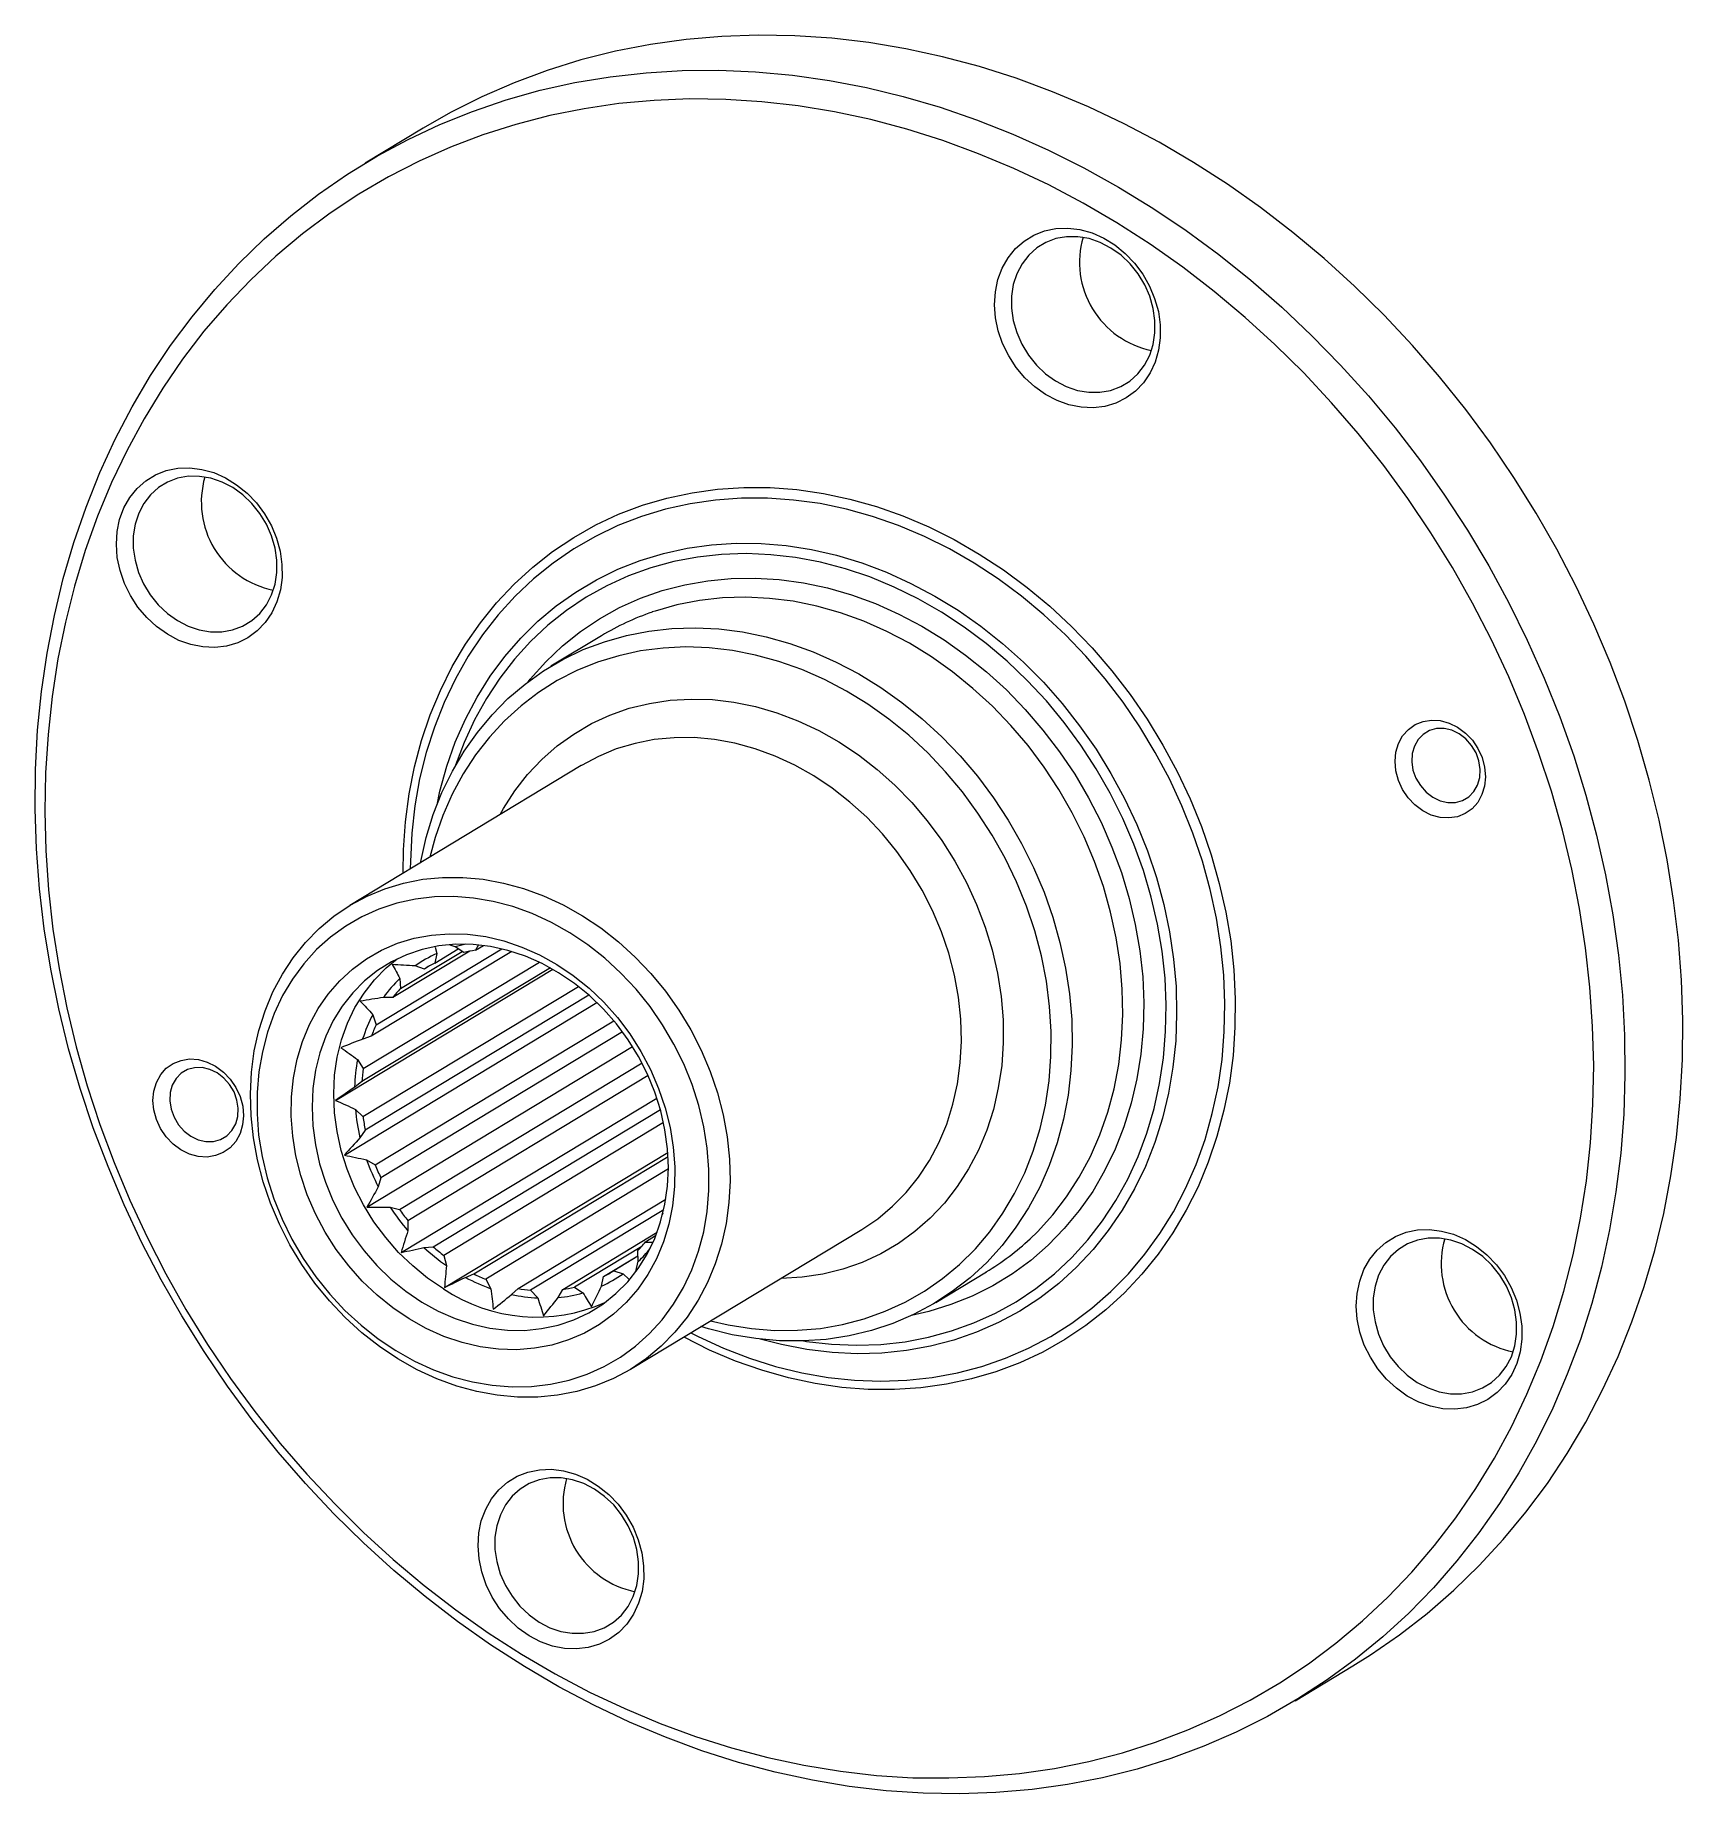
# Model space of a CAD drawing. Header units: millimetres. Extents: x -43 to 63, y -60 to 54.
import ezdxf

# ---------------------------------------------------------------- set-up
doc = ezdxf.new("R2010")
doc.units = ezdxf.units.MM

msp = doc.modelspace()

# ---------------------------------------------------------------- linework, layer by layer
at = {"color": 7, "linetype": 'Continuous', "lineweight": 15}
for p, q in [((-17.98, 47.65), (-21.72, 45.4)), ((-6.46, 14.89), (-9.73, 12.92)), ((-7.77, 6.51), (-22.7, -2.52)), ((-12.26, -5.5), (-21.32, -10.97)), ((-21.01, -10.23), (-12.9, -5.33)), ((-14.97, -5.48), (-19.93, -8.48)), ((-19.43, -7.89), (-15.45, -5.49)), ((-17.23, -6.25), (-15.71, -5.33)), ((-17.1, -5.63), (-17.23, -6.25)), ((-17.2, -5.23), (-17.1, -5.63)), ((-15.9, -5.19), (-16.23, -5.1)), ((-15.35, -5.56), (-15.9, -5.19)), ((-14.4, -5.07), (-14.59, -5.42)), ((-14.59, -5.42), (-14.08, -5.11)), ((-23.63, -15.12), (-9.61, -6.64)), ((-9.76, -6.55), (-21.93, -13.9)), ((-21.84, -13.06), (-10.47, -6.19)), ((-17.89, -6.63), (-18.49, -6.43)), ((-17.57, -6.43), (-17.89, -6.63)), ((-21.86, -16.16), (-7.95, -7.75)), ((-19.47, -7.24), (-19.43, -7.89)), ((-23.06, -18.65), (-6.76, -8.79)), ((-7.28, -8.31), (-21.72, -17.03)), ((-19.93, -8.48), (-20.54, -8.47)), ((-21.22, -9.58), (-21.01, -10.23)), ((-21.06, -19.28), (-5.66, -9.97)), ((-21.32, -10.97), (-21.87, -11.15)), ((-5.11, -10.68), (-20.7, -20.11)), ((-22.21, -12.48), (-21.84, -13.06)), ((-21.61, -22.01), (-4.46, -11.64)), ((-19.51, -22.16), (-3.85, -12.69)), ((-3.45, -13.51), (-18.96, -22.88)), ((-21.93, -13.9), (-22.39, -14.25)), ((-22.34, -15.69), (-21.86, -16.16)), ((-19.4, -24.94), (-2.89, -14.96)), ((-17.33, -24.57), (-2.66, -15.7)), ((-2.46, -16.55), (-16.64, -25.13)), ((-21.72, -17.03), (-22.05, -17.52)), ((-21.63, -18.95), (-21.06, -19.28)), ((-16.6, -27.19), (-2.18, -18.48)), ((-14.7, -26.32), (-2.17, -18.74)), ((-20.7, -20.11), (-20.87, -20.7)), ((-2.15, -19.54), (-13.92, -26.66)), ((-11.84, -27.26), (-2.32, -21.5)), ((-20.11, -22.01), (-19.51, -22.16)), ((-2.45, -22.17), (-11.04, -27.36)), ((-2.54, -22.55), (-2.55, -22.51)), ((-18.96, -22.88), (-18.96, -23.53)), ((-8.97, -27.32), (-2.88, -23.63)), ((-4.59, -32.47), (10.34, -23.45)), ((-17.92, -24.61), (-17.33, -24.57)), ((-3.87, -24.55), (-8.21, -27.17)), ((-4.09, -25.5), (-4.13, -24.84)), ((-2.97, -23.86), (-3.63, -24.26)), ((-3.63, -24.26), (-3.14, -24.27)), ((-16.64, -25.13), (-16.47, -25.78)), ((-6.33, -26.49), (-4.11, -25.15)), ((-4.11, -25.17), (-5.67, -26.11)), ((-5.67, -26.11), (-5.07, -26.31)), ((-4.25, -26.15), (-4.09, -25.5)), ((-15.24, -26.54), (-14.7, -26.32)), ((-13.92, -26.66), (-13.6, -27.27)), ((-8.21, -27.17), (-7.66, -27.54)), ((-6.46, -27.1), (-6.33, -26.49)), ((-5.07, -26.31), (-4.71, -26.66)), ((15.1, -28.16), (18.37, -26.19)), ((-12.27, -27.65), (-11.84, -27.26)), ((-11.04, -27.36), (-10.58, -27.87)), ((-9.26, -27.84), (-8.97, -27.32)), ((38.29, -53.88), (42.02, -51.62))]:
    msp.add_line(p, q, dxfattribs=at)
at = {"color": 7, "linetype": 'Continuous', "lineweight": 15, "flags": 128}
for points in [[(31.74, 45.44), (29.52, 46.75), (27.26, 47.94), (24.96, 49.03), (22.64, 50.01), (20.29, 50.88), (17.93, 51.63), (15.55, 52.26), (13.17, 52.78), (10.78, 53.18), (8.39, 53.46), (6.02, 53.62), (3.65, 53.66), (1.31, 53.58), (-1.01, 53.38), (-3.31, 53.06), (-5.57, 52.62), (-7.79, 52.06), (-9.97, 51.38), (-12.11, 50.59), (-14.19, 49.69), (-16.21, 48.67), (-17.98, 47.65)], [(-11.44, -51.66), (-13.62, -50.26), (-15.76, -48.75), (-17.84, -47.15), (-19.87, -45.46), (-21.83, -43.67), (-23.73, -41.8), (-25.56, -39.85), (-27.32, -37.83), (-29, -35.73), (-30.6, -33.56), (-32.11, -31.32), (-33.54, -29.03), (-34.87, -26.69), (-36.12, -24.3), (-37.27, -21.86), (-38.31, -19.38), (-39.26, -16.88), (-40.11, -14.34), (-40.85, -11.79), (-41.48, -9.21), (-42, -6.63), (-42.42, -4.04), (-42.73, -1.45), (-42.92, 1.13), (-43.01, 3.7), (-42.98, 6.26), (-42.85, 8.79), (-42.6, 11.29), (-42.24, 13.76), (-41.77, 16.19), (-41.2, 18.58), (-40.52, 20.91), (-39.73, 23.19), (-38.84, 25.42), (-37.84, 27.58), (-36.75, 29.67), (-35.56, 31.68), (-34.27, 33.62), (-32.89, 35.48), (-31.42, 37.25), (-29.87, 38.93), (-28.23, 40.51), (-26.52, 42), (-24.72, 43.39), (-22.86, 44.68), (-20.93, 45.86), (-18.94, 46.93), (-16.89, 47.9), (-14.78, 48.74), (-12.62, 49.48), (-10.42, 50.1), (-8.18, 50.6), (-5.9, 50.98), (-3.59, 51.24), (-1.25, 51.38), (1.1, 51.4), (3.47, 51.3), (5.85, 51.08), (8.24, 50.74), (10.63, 50.28), (13.01, 49.7), (15.38, 49.01), (17.74, 48.2), (20.07, 47.28), (22.38, 46.24), (24.66, 45.1), (26.9, 43.85), (29.11, 42.5), (31.27, 41.04), (33.38, 39.49), (35.43, 37.84), (37.43, 36.1), (39.36, 34.27), (41.22, 32.36), (43.02, 30.37), (44.74, 28.31), (46.38, 26.17), (47.93, 23.97), (49.41, 21.71), (50.79, 19.39), (52.08, 17.02), (53.27, 14.61), (54.37, 12.15), (55.37, 9.66), (56.27, 7.13), (57.06, 4.59), (57.74, 2.02), (58.32, -0.56), (58.8, -3.14), (59.16, -5.73), (59.41, -8.32), (59.55, -10.9), (59.58, -13.46), (59.5, -16), (59.31, -18.52), (59, -21.01), (58.59, -23.46), (58.07, -25.87), (57.44, -28.23), (56.71, -30.54), (55.86, -32.79), (54.92, -34.98), (53.88, -37.11), (52.73, -39.16), (51.49, -41.14), (50.16, -43.04), (48.74, -44.85), (47.22, -46.58), (45.63, -48.21), (43.95, -49.75), (42.2, -51.19), (40.37, -52.53), (38.47, -53.76), (36.51, -54.89), (34.49, -55.91), (32.41, -56.81), (30.28, -57.6), (28.1, -58.28), (25.87, -58.84), (23.61, -59.28), (21.32, -59.6), (18.99, -59.8), (16.65, -59.88), (14.29, -59.84), (11.91, -59.68), (9.52, -59.4), (7.14, -59), (4.75, -58.49), (2.37, -57.85), (0.01, -57.1), (-2.34, -56.23), (-4.66, -55.25), (-6.96, -54.16), (-9.22, -52.97), (-11.44, -51.66)], [(-11.63, -50.86), (-9.45, -52.14), (-7.23, -53.31), (-4.97, -54.38), (-2.69, -55.34), (-0.39, -56.18), (1.93, -56.92), (4.26, -57.54), (6.6, -58.04), (8.95, -58.42), (11.29, -58.69), (13.62, -58.84), (15.94, -58.86), (18.24, -58.77), (20.51, -58.56), (22.76, -58.24), (24.98, -57.79), (27.15, -57.23), (29.29, -56.55), (31.37, -55.76), (33.41, -54.85), (35.39, -53.84), (37.3, -52.71), (39.15, -51.49), (40.93, -50.15), (42.64, -48.72), (44.27, -47.19), (45.82, -45.57), (47.29, -43.86), (48.67, -42.06), (49.95, -40.18), (51.15, -38.22), (52.25, -36.19), (53.25, -34.09), (54.15, -31.93), (54.95, -29.7), (55.64, -27.42), (56.23, -25.09), (56.72, -22.71), (57.09, -20.3), (57.35, -17.85), (57.51, -15.37), (57.56, -12.86), (57.49, -10.34), (57.32, -7.81), (57.04, -5.27), (56.64, -2.73), (56.14, -0.19), (55.54, 2.33), (54.83, 4.85), (54.01, 7.34), (53.09, 9.8), (52.08, 12.23), (50.96, 14.63), (49.75, 16.98), (48.45, 19.29), (47.05, 21.54), (45.57, 23.74), (44.01, 25.87), (42.37, 27.94), (40.65, 29.93), (38.85, 31.85), (36.99, 33.69), (35.07, 35.44), (33.08, 37.11), (31.04, 38.68), (28.94, 40.16), (26.8, 41.54), (24.62, 42.82), (22.4, 43.99), (20.14, 45.06), (17.86, 46.01), (15.56, 46.86), (13.24, 47.59), (10.91, 48.21), (8.56, 48.71), (6.22, 49.1), (3.88, 49.36), (1.55, 49.51), (-0.77, 49.54), (-3.07, 49.45), (-5.35, 49.24), (-7.59, 48.91), (-9.81, 48.47), (-11.99, 47.9), (-14.12, 47.23), (-16.21, 46.43), (-18.24, 45.53), (-20.22, 44.51), (-22.13, 43.39), (-23.98, 42.16), (-25.76, 40.83), (-27.47, 39.4), (-29.1, 37.87), (-30.65, 36.25), (-32.12, 34.54), (-33.5, 32.74), (-34.78, 30.86), (-35.98, 28.9), (-37.08, 26.87), (-38.08, 24.77), (-38.98, 22.6), (-39.78, 20.38), (-40.48, 18.09), (-41.06, 15.76), (-41.55, 13.39), (-41.92, 10.97), (-42.18, 8.52), (-42.34, 6.04), (-42.39, 3.54), (-42.32, 1.02), (-42.15, -1.51), (-41.87, -4.05), (-41.47, -6.59), (-40.97, -9.13), (-40.37, -11.66), (-39.66, -14.17), (-38.84, -16.66), (-37.92, -19.13), (-36.91, -21.56), (-35.79, -23.95), (-34.58, -26.31), (-33.28, -28.61), (-31.88, -30.87), (-30.4, -33.06), (-28.84, -35.19), (-27.2, -37.26), (-25.48, -39.25), (-23.68, -41.17), (-21.82, -43.01), (-19.9, -44.76), (-17.91, -46.43), (-15.87, -48), (-13.77, -49.48), (-11.63, -50.86)], [(42.02, -51.62), (43.16, -50.9), (45.03, -49.62), (46.82, -48.23), (48.53, -46.74), (50.17, -45.15), (51.72, -43.47), (53.19, -41.7), (54.57, -39.84), (55.86, -37.9), (57.05, -35.89), (58.14, -33.8), (59.14, -31.64), (60.03, -29.42), (60.82, -27.13), (61.5, -24.8), (62.08, -22.41), (62.54, -19.98), (62.9, -17.51), (63.15, -15.01), (63.29, -12.48), (63.31, -9.92), (63.23, -7.35), (63.03, -4.77), (62.72, -2.18), (62.31, 0.41), (61.78, 2.99), (61.15, 5.56), (60.41, 8.12), (59.56, 10.66), (58.62, 13.16), (57.57, 15.64), (56.42, 18.07), (55.18, 20.47), (53.84, 22.81), (52.41, 25.1), (50.9, 27.34), (49.3, 29.5), (47.62, 31.6), (45.86, 33.63), (44.03, 35.58), (42.13, 37.45), (40.17, 39.24), (38.14, 40.93), (36.06, 42.53), (33.93, 44.04), (31.74, 45.44)], [(22.19, 30.46), (21.5, 30.95), (20.86, 31.54), (20.29, 32.21), (19.81, 32.95), (19.42, 33.75), (19.14, 34.57), (18.96, 35.42), (18.9, 36.26), (18.95, 37.09), (19.12, 37.88), (19.39, 38.62), (19.77, 39.29), (20.24, 39.88), (20.8, 40.37), (21.43, 40.75), (22.12, 41.02), (22.86, 41.18), (23.63, 41.2), (24.41, 41.11), (25.19, 40.89), (25.94, 40.56), (26.66, 40.12), (27.33, 39.57), (27.94, 38.94), (28.46, 38.23), (28.9, 37.46), (29.23, 36.65), (29.47, 35.81), (29.58, 34.97), (29.59, 34.13), (29.48, 33.32), (29.26, 32.55), (28.94, 31.85), (28.51, 31.22), (27.99, 30.68), (27.39, 30.24), (26.73, 29.91), (26.01, 29.69), (25.26, 29.6), (24.48, 29.64), (23.7, 29.79), (22.93, 30.07), (22.19, 30.46)], [(22.84, 31.34), (23.53, 30.98), (24.25, 30.73), (24.98, 30.61), (25.7, 30.61), (26.39, 30.73), (27.04, 30.98), (27.63, 31.33), (28.15, 31.8), (28.58, 32.36), (28.91, 33), (29.14, 33.7), (29.25, 34.45), (29.25, 35.23), (29.14, 36.02), (28.92, 36.8), (28.59, 37.55), (28.16, 38.26), (27.65, 38.9), (27.06, 39.46), (26.41, 39.92), (25.72, 40.28), (25, 40.53), (24.27, 40.65), (23.55, 40.65), (22.86, 40.53), (22.21, 40.28), (21.62, 39.93), (21.1, 39.46), (20.67, 38.9), (20.34, 38.26), (20.11, 37.56), (20, 36.81), (19.99, 36.03), (20.11, 35.24), (20.33, 34.46), (20.66, 33.71), (21.09, 33), (21.6, 32.36), (22.19, 31.8), (22.84, 31.34)], [(-34.48, 14.98), (-35.18, 15.48), (-35.81, 16.07), (-36.38, 16.74), (-36.86, 17.48), (-37.25, 18.27), (-37.53, 19.1), (-37.71, 19.94), (-37.77, 20.79), (-37.72, 21.61), (-37.56, 22.4), (-37.28, 23.14), (-36.9, 23.81), (-36.43, 24.4), (-35.87, 24.89), (-35.24, 25.28), (-34.55, 25.55), (-33.81, 25.7), (-33.04, 25.73), (-32.26, 25.63), (-31.49, 25.42), (-30.73, 25.08), (-30.01, 24.64), (-29.34, 24.1), (-28.73, 23.46), (-28.21, 22.76), (-27.77, 21.99), (-27.44, 21.18), (-27.21, 20.34), (-27.09, 19.49), (-27.08, 18.65), (-27.19, 17.84), (-27.41, 17.07), (-27.74, 16.37), (-28.16, 15.74), (-28.68, 15.2), (-29.28, 14.76), (-29.94, 14.43), (-30.66, 14.22), (-31.41, 14.13), (-32.19, 14.16), (-32.97, 14.32), (-33.74, 14.59), (-34.48, 14.98)], [(-33.83, 15.86), (-33.14, 15.5), (-32.42, 15.26), (-31.69, 15.13), (-30.97, 15.13), (-30.28, 15.26), (-29.63, 15.5), (-29.04, 15.86), (-28.52, 16.32), (-28.09, 16.88), (-27.76, 17.52), (-27.53, 18.22), (-27.42, 18.97), (-27.42, 19.76), (-27.53, 20.55), (-27.75, 21.33), (-28.08, 22.08), (-28.51, 22.78), (-29.02, 23.42), (-29.61, 23.98), (-30.26, 24.45), (-30.95, 24.81), (-31.67, 25.05), (-32.4, 25.17), (-33.12, 25.18), (-33.82, 25.05), (-34.47, 24.81), (-35.06, 24.45), (-35.57, 23.99), (-36, 23.43), (-36.33, 22.79), (-36.56, 22.08), (-36.68, 21.33), (-36.68, 20.55), (-36.56, 19.76), (-36.34, 18.98), (-36.01, 18.23), (-35.58, 17.52), (-35.07, 16.89), (-34.48, 16.33), (-33.83, 15.86)], [(-18.15, 0.23), (-18.13, 0.31), (-17.78, 1.85), (-17.32, 3.34), (-16.76, 4.77), (-16.09, 6.14), (-15.33, 7.44), (-14.47, 8.65), (-13.53, 9.79), (-12.5, 10.83), (-11.39, 11.77), (-10.2, 12.62), (-8.95, 13.36), (-7.64, 13.99), (-6.28, 14.5), (-4.86, 14.91), (-3.41, 15.19), (-1.93, 15.36), (-0.42, 15.4), (1.1, 15.33), (2.63, 15.13), (4.16, 14.82), (5.69, 14.39), (7.2, 13.84), (8.68, 13.19), (10.14, 12.42), (11.55, 11.55), (12.92, 10.58), (14.23, 9.52), (15.49, 8.37), (16.68, 7.13), (17.79, 5.81), (18.83, 4.43), (19.78, 2.98), (20.64, 1.48), (21.41, -0.07), (22.09, -1.66), (22.66, -3.28), (23.12, -4.92), (23.48, -6.58), (23.74, -8.24), (23.88, -9.9), (23.91, -11.55), (23.83, -13.18), (23.64, -14.77), (23.34, -16.33), (22.94, -17.85), (22.42, -19.31), (21.81, -20.71), (21.09, -22.05), (20.28, -23.3), (19.38, -24.48), (18.39, -25.57), (17.32, -26.56), (16.17, -27.46), (14.96, -28.25), (13.67, -28.93), (12.33, -29.51), (10.95, -29.97), (9.51, -30.31), (8.04, -30.54), (6.55, -30.64), (5.03, -30.63), (3.5, -30.49), (1.97, -30.24), (0.44, -29.87), (-0.05, -29.72)], [(0.56, -29.35), (1.71, -29.61), (3.21, -29.85), (4.71, -29.96), (6.19, -29.95), (7.66, -29.83), (9.09, -29.58), (10.48, -29.22), (11.83, -28.73), (13.13, -28.14), (14.37, -27.43), (15.54, -26.62), (16.64, -25.71), (17.66, -24.69), (18.6, -23.59), (19.44, -22.4), (20.19, -21.13), (20.85, -19.79), (21.4, -18.39), (21.85, -16.93), (22.19, -15.41), (22.42, -13.86), (22.54, -12.28), (22.55, -10.67), (22.45, -9.04), (22.24, -7.41), (21.92, -5.78), (21.49, -4.17), (20.96, -2.57), (20.32, -1), (19.58, 0.52), (18.75, 2.01), (17.83, 3.44), (16.83, 4.8), (15.74, 6.1), (14.59, 7.32), (13.36, 8.46), (12.07, 9.51), (10.73, 10.46), (9.34, 11.31), (7.92, 12.06), (6.46, 12.7), (4.98, 13.23), (3.48, 13.64), (1.98, 13.93), (0.48, 14.11), (-1.02, 14.16), (-2.49, 14.09), (-3.94, 13.91), (-5.35, 13.6), (-6.73, 13.18), (-8.05, 12.64), (-9.32, 11.99), (-10.53, 11.23), (-11.66, 10.36), (-12.72, 9.4), (-13.7, 8.34), (-14.59, 7.2), (-15.39, 5.97), (-16.1, 4.66), (-16.7, 3.29), (-17.2, 1.85), (-17.54, 0.6)], [(46.54, 3.58), (46.03, 3.96), (45.59, 4.42), (45.23, 4.96), (44.96, 5.54), (44.79, 6.16), (44.74, 6.78), (44.8, 7.38), (44.96, 7.94), (45.23, 8.43), (45.6, 8.84), (46.04, 9.16), (46.55, 9.36), (47.09, 9.44), (47.66, 9.41), (48.23, 9.25), (48.78, 8.98), (49.28, 8.6), (49.73, 8.14), (50.09, 7.6), (50.36, 7.02), (50.52, 6.4), (50.58, 5.78), (50.52, 5.18), (50.35, 4.63), (50.08, 4.13), (49.72, 3.72), (49.27, 3.41), (48.77, 3.2), (48.22, 3.12), (47.65, 3.15), (47.08, 3.31), (46.54, 3.58)], [(47.18, 4.46), (47.66, 4.23), (48.15, 4.12), (48.64, 4.13), (49.1, 4.25), (49.5, 4.49), (49.83, 4.83), (50.07, 5.25), (50.21, 5.74), (50.24, 6.26), (50.16, 6.8), (49.97, 7.32), (49.68, 7.8), (49.31, 8.22), (48.88, 8.55), (48.41, 8.78), (47.91, 8.89), (47.42, 8.89), (46.97, 8.76), (46.56, 8.52), (46.23, 8.18), (45.99, 7.76), (45.85, 7.28), (45.82, 6.75), (45.9, 6.21), (46.09, 5.69), (46.38, 5.21), (46.75, 4.79), (47.18, 4.46)], [(-19.6, -31.8), (-20.79, -31.01), (-21.93, -30.11), (-23.01, -29.13), (-24.02, -28.06), (-24.96, -26.92), (-25.81, -25.7), (-26.58, -24.43), (-27.25, -23.11), (-27.83, -21.75), (-28.3, -20.36), (-28.67, -18.94), (-28.93, -17.52), (-29.08, -16.1), (-29.12, -14.68), (-29.05, -13.29), (-28.87, -11.92), (-28.57, -10.6), (-28.17, -9.33), (-27.67, -8.11), (-27.06, -6.97), (-26.36, -5.9), (-25.57, -4.91), (-24.69, -4.01), (-23.73, -3.21), (-22.69, -2.51), (-21.59, -1.93), (-20.44, -1.45), (-19.24, -1.09), (-17.99, -0.84), (-16.72, -0.72), (-15.42, -0.72), (-14.11, -0.84), (-12.79, -1.08), (-11.49, -1.43), (-10.2, -1.91), (-8.93, -2.49), (-7.69, -3.19), (-6.5, -3.98), (-5.37, -4.88), (-4.29, -5.86), (-3.28, -6.93), (-2.34, -8.07), (-1.48, -9.29), (-0.71, -10.56), (-0.04, -11.88), (0.54, -13.24), (1.01, -14.63), (1.38, -16.05), (1.64, -17.47), (1.79, -18.9), (1.83, -20.31), (1.76, -21.7), (1.57, -23.07), (1.28, -24.39), (0.88, -25.66), (0.38, -26.88), (-0.23, -28.02), (-0.93, -29.1), (-1.73, -30.08), (-2.61, -30.98), (-3.57, -31.78), (-4.6, -32.48), (-5.7, -33.07), (-6.85, -33.54), (-8.06, -33.9), (-9.3, -34.15), (-10.58, -34.27), (-11.88, -34.27), (-13.19, -34.15), (-14.5, -33.91), (-15.81, -33.56), (-17.1, -33.08), (-18.37, -32.5), (-19.6, -31.8)], [(-19.73, -31.27), (-18.53, -31.94), (-17.3, -32.5), (-16.05, -32.95), (-14.78, -33.29), (-13.51, -33.5), (-12.24, -33.6), (-10.98, -33.58), (-9.75, -33.44), (-8.56, -33.17), (-7.4, -32.79), (-6.3, -32.3), (-5.25, -31.69), (-4.28, -30.98), (-3.37, -30.17), (-2.55, -29.27), (-1.82, -28.27), (-1.18, -27.2), (-0.64, -26.06), (-0.2, -24.85), (0.13, -23.59), (0.35, -22.28), (0.46, -20.94), (0.47, -19.58), (0.36, -18.2), (0.14, -16.82), (-0.19, -15.45), (-0.62, -14.09), (-1.16, -12.76), (-1.79, -11.48), (-2.52, -10.23), (-3.33, -9.05), (-4.23, -7.93), (-5.21, -6.89), (-6.25, -5.93), (-7.35, -5.06), (-8.5, -4.29), (-9.7, -3.62), (-10.93, -3.05), (-12.18, -2.6), (-13.45, -2.27), (-14.72, -2.05), (-15.99, -1.95), (-17.24, -1.98), (-18.47, -2.12), (-19.67, -2.38), (-20.83, -2.76), (-21.93, -3.26), (-22.97, -3.86), (-23.95, -4.57), (-24.85, -5.38), (-25.67, -6.29), (-26.41, -7.28), (-27.04, -8.35), (-27.58, -9.5), (-28.02, -10.7), (-28.35, -11.97), (-28.58, -13.27), (-28.69, -14.61), (-28.69, -15.97), (-28.59, -17.35), (-28.37, -18.73), (-28.04, -20.11), (-27.61, -21.46), (-27.07, -22.79), (-26.44, -24.08), (-25.71, -25.32), (-24.89, -26.51), (-23.99, -27.62), (-23.02, -28.67), (-21.98, -29.63), (-20.88, -30.5), (-19.73, -31.27)], [(-18.88, -29.22), (-19.94, -28.51), (-20.95, -27.69), (-21.9, -26.78), (-22.78, -25.79), (-23.58, -24.73), (-24.3, -23.61), (-24.92, -22.43), (-25.45, -21.21), (-25.87, -19.96), (-26.19, -18.69), (-26.39, -17.42), (-26.49, -16.14), (-26.47, -14.88), (-26.34, -13.65), (-26.11, -12.45), (-25.76, -11.3), (-25.3, -10.21), (-24.75, -9.19), (-24.1, -8.25), (-23.36, -7.39), (-22.53, -6.63), (-21.63, -5.97), (-20.66, -5.41), (-19.63, -4.97), (-18.56, -4.64), (-17.44, -4.44), (-16.29, -4.35), (-15.12, -4.38), (-13.94, -4.54), (-12.77, -4.81), (-11.6, -5.21), (-10.46, -5.71), (-9.35, -6.33), (-8.29, -7.05), (-7.27, -7.87), (-6.32, -8.77), (-5.44, -9.76), (-4.64, -10.82), (-3.93, -11.95), (-3.3, -13.12), (-2.78, -14.34), (-2.36, -15.59), (-2.04, -16.86), (-1.83, -18.14), (-1.74, -19.41), (-1.75, -20.67), (-1.88, -21.91), (-2.12, -23.1), (-2.47, -24.25), (-2.92, -25.34), (-3.48, -26.36), (-4.13, -27.3), (-4.87, -28.16), (-5.69, -28.92), (-6.6, -29.59), (-7.56, -30.14), (-8.59, -30.58), (-9.67, -30.91), (-10.79, -31.12), (-11.94, -31.21), (-13.11, -31.17), (-14.29, -31.02), (-15.46, -30.74), (-16.63, -30.35), (-17.77, -29.84), (-18.88, -29.22)], [(-18.07, -28.13), (-17.01, -28.71), (-15.91, -29.19), (-14.8, -29.56), (-13.67, -29.81), (-12.54, -29.95), (-11.43, -29.96), (-10.33, -29.85), (-9.27, -29.62), (-8.25, -29.28), (-7.28, -28.83), (-6.37, -28.26), (-5.53, -27.59), (-4.77, -26.82), (-4.1, -25.97), (-3.52, -25.03), (-3.03, -24.02), (-2.65, -22.95), (-2.37, -21.82), (-2.21, -20.65), (-2.15, -19.45), (-2.2, -18.24), (-2.37, -17.01), (-2.64, -15.79), (-3.02, -14.59), (-3.5, -13.42), (-4.07, -12.28), (-4.74, -11.2), (-5.5, -10.17), (-6.33, -9.22), (-7.24, -8.34), (-8.21, -7.56), (-9.23, -6.87), (-10.29, -6.28), (-11.38, -5.8), (-12.5, -5.43), (-13.62, -5.18), (-14.75, -5.05), (-15.87, -5.03), (-16.96, -5.14), (-18.03, -5.37), (-19.05, -5.71), (-20.02, -6.17), (-20.92, -6.73), (-21.76, -7.4), (-22.52, -8.17), (-23.19, -9.02), (-23.78, -9.96), (-24.26, -10.97), (-24.64, -12.04), (-24.92, -13.17), (-25.09, -14.34), (-25.14, -15.54), (-25.09, -16.75), (-24.93, -17.98), (-24.66, -19.2), (-24.28, -20.4), (-23.8, -21.57), (-23.22, -22.71), (-22.55, -23.79), (-21.79, -24.82), (-20.96, -25.77), (-20.05, -26.65), (-19.09, -27.43), (-18.07, -28.13)], [(-16.67, -27.28), (-17.69, -26.59), (-18.65, -25.8), (-19.56, -24.93), (-20.39, -23.97), (-21.15, -22.95), (-21.82, -21.86), (-22.4, -20.73), (-22.88, -19.55), (-23.26, -18.35), (-23.53, -17.13), (-23.69, -15.91), (-23.74, -14.69), (-23.69, -13.49), (-23.52, -12.32), (-23.24, -11.2), (-22.86, -10.13), (-22.38, -9.11), (-21.79, -8.18), (-21.12, -7.32), (-20.36, -6.55), (-19.65, -5.98)], [(-33.61, -18.3), (-34.11, -17.93), (-34.56, -17.46), (-34.92, -16.93), (-35.19, -16.34), (-35.35, -15.73), (-35.41, -15.11), (-35.35, -14.51), (-35.18, -13.95), (-34.91, -13.45), (-34.55, -13.04), (-34.1, -12.73), (-33.6, -12.53), (-33.05, -12.44), (-32.48, -12.48), (-31.91, -12.64), (-31.37, -12.91), (-30.86, -13.28), (-30.42, -13.75), (-30.06, -14.28), (-29.79, -14.87), (-29.62, -15.48), (-29.57, -16.1), (-29.63, -16.7), (-29.79, -17.26), (-30.06, -17.76), (-30.43, -18.17), (-30.87, -18.48), (-31.38, -18.68), (-31.92, -18.77), (-32.49, -18.73), (-33.06, -18.58), (-33.61, -18.3)], [(-32.96, -17.42), (-32.49, -17.65), (-32, -17.77), (-31.51, -17.76), (-31.05, -17.64), (-30.64, -17.4), (-30.31, -17.06), (-30.07, -16.63), (-29.94, -16.15), (-29.91, -15.62), (-29.99, -15.09), (-30.18, -14.56), (-30.46, -14.08), (-30.83, -13.67), (-31.26, -13.34), (-31.74, -13.11), (-32.23, -12.99), (-32.72, -13), (-33.18, -13.12), (-33.58, -13.36), (-33.92, -13.7), (-34.16, -14.13), (-34.29, -14.61), (-34.32, -15.14), (-34.24, -15.67), (-34.05, -16.2), (-33.77, -16.68), (-33.4, -17.09), (-32.96, -17.42)], [(-2.5, -22.39), (-2.51, -22.41), (-2.55, -22.51)], [(45.53, -34.2), (44.84, -33.7), (44.2, -33.11), (43.63, -32.44), (43.15, -31.7), (42.76, -30.91), (42.48, -30.08), (42.3, -29.24), (42.24, -28.39), (42.29, -27.57), (42.46, -26.78), (42.73, -26.04), (43.11, -25.37), (43.58, -24.78), (44.14, -24.29), (44.77, -23.9), (45.46, -23.63), (46.2, -23.48), (46.97, -23.45), (47.75, -23.55), (48.52, -23.76), (49.28, -24.1), (50, -24.54), (50.67, -25.08), (51.28, -25.72), (51.8, -26.42), (52.24, -27.19), (52.57, -28), (52.8, -28.84), (52.92, -29.69), (52.93, -30.53), (52.82, -31.34), (52.6, -32.11), (52.28, -32.81), (51.85, -33.44), (51.33, -33.98), (50.73, -34.42), (50.07, -34.75), (49.35, -34.96), (48.6, -35.05), (47.82, -35.02), (47.04, -34.86), (46.27, -34.59), (45.53, -34.2)], [(46.18, -33.32), (46.87, -33.68), (47.59, -33.92), (48.32, -34.05), (49.04, -34.05), (49.73, -33.93), (50.38, -33.68), (50.97, -33.32), (51.49, -32.86), (51.92, -32.3), (52.25, -31.66), (52.48, -30.96), (52.59, -30.21), (52.59, -29.43), (52.48, -28.63), (52.26, -27.85), (51.93, -27.1), (51.5, -26.4), (50.99, -25.76), (50.4, -25.2), (49.75, -24.73), (49.06, -24.37), (48.34, -24.13), (47.61, -24.01), (46.89, -24), (46.2, -24.13), (45.55, -24.37), (44.96, -24.73), (44.44, -25.19), (44.01, -25.75), (43.68, -26.39), (43.45, -27.1), (43.34, -27.85), (43.33, -28.63), (43.45, -29.42), (43.67, -30.2), (44, -30.95), (44.43, -31.66), (44.94, -32.3), (45.53, -32.85), (46.18, -33.32)], [(-11.14, -49.68), (-11.84, -49.18), (-12.47, -48.59), (-13.04, -47.92), (-13.52, -47.18), (-13.91, -46.39), (-14.19, -45.56), (-14.37, -44.71), (-14.43, -43.87), (-14.38, -43.04), (-14.22, -42.25), (-13.94, -41.51), (-13.56, -40.84), (-13.09, -40.26), (-12.53, -39.77), (-11.9, -39.38), (-11.21, -39.11), (-10.47, -38.96), (-9.7, -38.93), (-8.92, -39.02), (-8.15, -39.24), (-7.39, -39.57), (-6.67, -40.02), (-6, -40.56), (-5.39, -41.19), (-4.87, -41.9), (-4.43, -42.67), (-4.1, -43.48), (-3.87, -44.32), (-3.75, -45.17), (-3.74, -46), (-3.85, -46.82), (-4.07, -47.58), (-4.4, -48.29), (-4.82, -48.92), (-5.34, -49.46), (-5.94, -49.9), (-6.6, -50.23), (-7.32, -50.44), (-8.07, -50.53), (-8.85, -50.5), (-9.63, -50.34), (-10.4, -50.06), (-11.14, -49.68)], [(-10.49, -48.8), (-9.8, -49.16), (-9.08, -49.4), (-8.35, -49.52), (-7.63, -49.52), (-6.94, -49.4), (-6.29, -49.16), (-5.7, -48.8), (-5.18, -48.34), (-4.75, -47.78), (-4.42, -47.14), (-4.19, -46.43), (-4.08, -45.68), (-4.08, -44.9), (-4.19, -44.11), (-4.41, -43.33), (-4.74, -42.58), (-5.17, -41.87), (-5.68, -41.23), (-6.27, -40.68), (-6.92, -40.21), (-7.61, -39.85), (-8.33, -39.61), (-9.06, -39.48), (-9.78, -39.48), (-10.48, -39.6), (-11.13, -39.85), (-11.72, -40.21), (-12.23, -40.67), (-12.66, -41.23), (-12.99, -41.87), (-13.22, -42.57), (-13.34, -43.32), (-13.34, -44.1), (-13.23, -44.89), (-13, -45.68), (-12.67, -46.43), (-12.24, -47.13), (-11.73, -47.77), (-11.14, -48.33), (-10.49, -48.8)]]:
    msp.add_lwpolyline(points, dxfattribs=at)
at = {"color": 8, "linetype": 'Continuous', "lineweight": 15, "flags": 128}
for points in [[(-19.27, -0.44), (-19.25, 1.06), (-19.12, 2.88), (-18.88, 4.67), (-18.53, 6.42), (-18.08, 8.12), (-17.52, 9.77), (-16.86, 11.36), (-16.1, 12.89), (-15.24, 14.34), (-14.28, 15.72), (-13.24, 17.01), (-12.11, 18.21), (-10.9, 19.32), (-9.62, 20.33), (-8.26, 21.24), (-6.84, 22.04), (-5.36, 22.73), (-3.82, 23.31), (-2.24, 23.77), (-0.62, 24.12), (1.03, 24.35), (2.72, 24.46), (4.42, 24.45), (6.13, 24.32), (7.85, 24.07), (9.57, 23.7), (11.29, 23.22), (12.98, 22.62), (14.66, 21.91), (16.3, 21.09), (17.91, 20.16), (19.48, 19.14), (21, 18.01), (22.46, 16.79), (23.86, 15.49), (25.2, 14.1), (26.46, 12.63), (27.64, 11.09), (28.75, 9.49), (29.76, 7.83), (30.69, 6.12), (31.52, 4.36), (32.25, 2.57), (32.88, 0.75), (33.4, -1.1), (33.82, -2.96), (34.14, -4.82), (34.34, -6.69), (34.43, -8.55), (34.41, -10.39), (34.29, -12.21), (34.05, -13.99), (33.7, -15.74), (33.25, -17.44), (32.69, -19.1), (32.03, -20.69), (31.27, -22.21), (30.41, -23.67), (29.45, -25.04), (28.41, -26.33), (27.28, -27.54), (26.07, -28.64), (24.79, -29.65), (23.43, -30.56), (22.01, -31.36), (20.53, -32.05), (18.99, -32.63), (17.41, -33.1), (15.79, -33.44), (14.14, -33.67), (12.45, -33.78), (10.75, -33.77), (9.04, -33.64), (7.32, -33.39), (5.6, -33.03), (3.88, -32.54), (2.19, -31.94), (0.51, -31.23), (-1.13, -30.41), (-1.16, -30.4)], [(17.59, 19.58), (15.99, 20.49), (14.37, 21.3), (12.71, 22), (11.03, 22.59), (9.34, 23.06), (7.64, 23.42), (5.93, 23.65), (4.24, 23.77), (2.56, 23.77), (0.9, 23.65), (-0.74, 23.41), (-2.34, 23.06), (-3.89, 22.58), (-5.41, 22), (-6.86, 21.3), (-8.26, 20.49), (-9.59, 19.57), (-10.85, 18.55), (-12.03, 17.44), (-13.13, 16.23), (-14.14, 14.94), (-15.06, 13.56), (-15.89, 12.1), (-16.62, 10.58), (-17.25, 8.99), (-17.78, 7.34), (-18.2, 5.65), (-18.51, 3.9), (-18.71, 2.13), (-18.8, 0.32), (-18.81, -0.17)], [(-17.08, 3.98), (-16.89, 4.85), (-16.45, 6.46), (-15.9, 8.01), (-15.25, 9.5), (-14.49, 10.92), (-13.65, 12.27), (-12.71, 13.54), (-11.68, 14.72), (-10.57, 15.82), (-9.38, 16.81), (-8.12, 17.71), (-6.79, 18.5), (-5.41, 19.18), (-3.96, 19.75), (-2.47, 20.2), (-0.94, 20.54), (0.63, 20.76), (2.22, 20.86), (3.83, 20.84), (5.45, 20.71), (7.08, 20.45), (8.71, 20.08), (10.33, 19.59), (11.93, 18.99), (13.5, 18.27), (15.05, 17.45), (16.55, 16.53), (18.01, 15.5), (19.42, 14.38), (20.76, 13.18), (22.05, 11.88), (23.26, 10.51), (24.39, 9.07), (25.45, 7.56), (26.41, 5.99), (27.29, 4.37), (28.07, 2.71), (28.76, 1.01), (29.34, -0.72), (29.82, -2.47), (30.19, -4.24), (30.45, -6), (30.61, -7.77), (30.65, -9.52), (30.59, -11.26), (30.41, -12.96), (30.13, -14.64), (29.74, -16.26), (29.24, -17.84), (28.64, -19.37), (27.94, -20.82), (27.14, -22.21), (26.24, -23.52), (25.26, -24.75), (24.19, -25.89), (23.04, -26.93), (21.81, -27.88), (20.52, -28.72), (19.16, -29.45), (17.74, -30.08), (16.28, -30.59), (14.76, -30.99), (13.21, -31.27), (11.63, -31.43), (10.03, -31.47), (8.41, -31.39), (6.78, -31.2), (5.15, -30.88), (3.77, -30.52)], [(6.57, -30.64), (6.77, -30.67), (8.38, -30.86), (9.98, -30.92), (11.56, -30.87), (13.12, -30.7), (14.64, -30.41), (16.13, -30), (17.57, -29.48), (18.96, -28.85), (20.29, -28.11), (21.56, -27.26), (22.76, -26.31), (23.88, -25.26), (24.92, -24.12), (25.87, -22.89), (26.73, -21.58), (27.5, -20.19), (28.17, -18.74), (28.73, -17.22), (29.2, -15.64), (29.55, -14.02), (29.8, -12.36), (29.94, -10.67), (29.98, -8.95), (29.9, -7.22), (29.71, -5.47), (29.41, -3.73), (29.01, -1.99), (28.5, -0.27), (27.88, 1.43), (27.17, 3.09), (26.36, 4.72), (25.46, 6.3), (24.47, 7.82), (23.39, 9.29), (22.24, 10.68), (21.01, 12), (19.71, 13.24), (18.36, 14.39), (16.94, 15.45), (15.48, 16.41), (13.97, 17.28), (12.43, 18.03), (10.86, 18.68), (9.27, 19.21), (7.67, 19.63), (6.06, 19.94), (4.46, 20.12), (2.86, 20.19), (1.28, 20.14), (-0.28, 19.97), (-1.8, 19.68), (-3.29, 19.27), (-4.73, 18.75), (-6.12, 18.11), (-7.46, 17.37), (-8.72, 16.52), (-9.92, 15.57), (-11.04, 14.52), (-12.08, 13.38), (-13.03, 12.15), (-13.89, 10.84), (-14.66, 9.46), (-15.33, 8), (-15.89, 6.52)], [(-0.71, -30.12), (-0.23, -30.36), (1.41, -31.12), (3.08, -31.76), (4.77, -32.29), (6.47, -32.71), (8.17, -33), (9.87, -33.18), (11.56, -33.24), (13.23, -33.18), (14.88, -33), (16.5, -32.71), (18.07, -32.29), (19.61, -31.76), (21.09, -31.11), (22.52, -30.36), (23.88, -29.5), (25.18, -28.53), (26.4, -27.46), (27.54, -26.3), (28.6, -25.05), (29.57, -23.71), (30.44, -22.3), (31.22, -20.81), (31.9, -19.25), (32.48, -17.63), (32.95, -15.96), (33.32, -14.24), (33.58, -12.48), (33.72, -10.68), (33.76, -8.86), (33.69, -7.03), (33.51, -5.19), (33.22, -3.34), (32.82, -1.5), (32.31, 0.33), (31.7, 2.13), (30.99, 3.91), (30.18, 5.65), (29.27, 7.35), (28.28, 9), (27.19, 10.59), (26.03, 12.11), (24.78, 13.57), (23.47, 14.94), (22.08, 16.24), (20.64, 17.45), (19.14, 18.56), (17.59, 19.58)], [(-11.19, 11.92), (-11.06, 12.09), (-10.06, 13.21), (-8.98, 14.23), (-7.82, 15.16), (-6.59, 15.98), (-5.3, 16.7), (-3.94, 17.31), (-2.54, 17.8), (-1.09, 18.18), (0.39, 18.44), (1.91, 18.59), (3.45, 18.61), (5, 18.52), (6.56, 18.3), (8.12, 17.97), (9.67, 17.52), (11.21, 16.96), (12.72, 16.29), (14.2, 15.5), (15.64, 14.62), (17.03, 13.63), (18.37, 12.55), (19.66, 11.39), (20.87, 10.13), (22.02, 8.8), (23.08, 7.4), (24.07, 5.94), (24.96, 4.42), (25.77, 2.85), (26.47, 1.24), (27.08, -0.4), (27.58, -2.07), (27.98, -3.75), (28.27, -5.45), (28.46, -7.14), (28.53, -8.82), (28.49, -10.49), (28.34, -12.13), (28.09, -13.73), (27.72, -15.3), (27.25, -16.81), (26.68, -18.27), (26, -19.67), (25.23, -20.99), (24.36, -22.23), (23.4, -23.39), (22.36, -24.47), (21.24, -25.44), (20.05, -26.32), (18.79, -27.09), (17.46, -27.75), (16.08, -28.3), (14.66, -28.74), (13.54, -29)], [(21.2, -24.04), (21.66, -23.59), (22.65, -22.5), (23.55, -21.33), (24.36, -20.07), (25.08, -18.74), (25.69, -17.34), (26.2, -15.88), (26.61, -14.36), (26.91, -12.8), (27.1, -11.2), (27.18, -9.57), (27.14, -7.93), (27, -6.27), (26.75, -4.61), (26.39, -2.95), (25.92, -1.31), (25.35, 0.32), (24.68, 1.9), (23.91, 3.45), (23.05, 4.96), (22.1, 6.4), (21.06, 7.79), (19.94, 9.1), (18.76, 10.34), (17.5, 11.49), (16.19, 12.56), (14.82, 13.53), (13.4, 14.4), (11.95, 15.16), (10.46, 15.82), (8.95, 16.36), (7.43, 16.79), (5.9, 17.11), (4.37, 17.3), (2.84, 17.38), (1.34, 17.33), (-0.15, 17.16), (-1.6, 16.88), (-3.01, 16.48), (-3.19, 16.42)], [(-13.01, 3.34), (-12.79, 3.73), (-12.05, 4.87), (-11.23, 5.93), (-10.32, 6.9), (-9.32, 7.77), (-8.25, 8.54), (-7.12, 9.21), (-5.92, 9.76), (-4.67, 10.2), (-3.37, 10.52), (-2.04, 10.72), (-0.68, 10.8), (0.69, 10.76), (2.08, 10.6), (3.47, 10.32), (4.85, 9.92), (6.21, 9.4), (7.55, 8.77), (8.85, 8.04), (10.11, 7.2), (11.32, 6.26), (12.47, 5.23), (13.55, 4.12), (14.56, 2.93), (15.49, 1.67), (16.33, 0.34), (17.08, -1.04), (17.74, -2.46), (18.29, -3.92), (18.75, -5.4), (19.09, -6.9), (19.32, -8.41), (19.45, -9.91), (19.46, -11.4), (19.36, -12.87), (19.14, -14.3), (18.82, -15.7), (18.39, -17.04), (17.86, -18.33), (17.22, -19.54), (16.49, -20.68), (15.67, -21.74), (14.75, -22.71), (13.76, -23.58), (12.69, -24.35), (11.55, -25.02), (10.36, -25.57), (9.11, -26.01), (7.81, -26.33), (6.48, -26.53), (5.12, -26.61), (5.1, -26.61)], [(10.34, -23.45), (11.36, -22.75), (12.32, -21.95), (13.2, -21.06), (14, -20.07), (14.7, -19), (15.31, -17.85), (15.81, -16.64), (16.21, -15.36), (16.51, -14.04), (16.69, -12.68), (16.76, -11.28), (16.72, -9.87), (16.57, -8.45), (16.31, -7.02), (15.94, -5.61), (15.47, -4.22), (14.89, -2.85), (14.22, -1.53), (13.45, -0.26), (12.59, 0.95), (11.66, 2.1), (10.65, 3.17), (9.57, 4.15), (8.43, 5.04), (7.24, 5.84), (6, 6.53), (4.74, 7.12), (3.45, 7.59), (2.14, 7.95), (0.82, 8.19), (-0.49, 8.31), (-1.78, 8.3), (-3.06, 8.18), (-4.3, 7.94), (-5.51, 7.58), (-6.66, 7.1), (-7.76, 6.51), (-7.77, 6.51)]]:
    msp.add_lwpolyline(points, dxfattribs=at)
at = {"color": 7, "linetype": 'Continuous', "lineweight": 15}
for centre, radius, start, end in [((30.19, 39), 5.81, 163.8856, 258.4152), ((-26.48, 23.52), 5.81, 163.8856, 258.4152), ((2.31, 0.37), 16.96, 108.9269, 121.1362), ((-13.62, -13.32), 8.44, 114.3439, 125.2449), ((-13.51, -13.66), 8.8, 101.1335, 105.8257), ((-13.41, -13.89), 8.55, 97.936, 103.1384), ((-13.55, -13.44), 8.08, 117.0942, 122.4946), ((-13.37, -13.59), 8.81, 133.8424, 144.4368), ((-13.31, -13.7), 8.44, 136.5155, 141.7637), ((-12.4, -14.17), 9.95, 152.5293, 162.3005), ((-12.37, -14.26), 9.53, 154.9951, 159.8348), ((-10.85, -14.55), 11.55, 169.6391, 178.4831), ((-10.88, -14.63), 11.07, 171.8711, 176.251), ((-9.27, -14.51), 13.13, 185.136, 193.2547), ((-9.37, -14.59), 12.58, 187.1851, 191.2056), ((-8.29, -14.24), 14.14, 199.4554, 207.1814), ((-8.44, -14.33), 13.56, 201.4055, 205.2313), ((-8.22, -14.22), 14.21, 213.2148, 220.915), ((-8.37, -14.31), 13.62, 215.1584, 218.9715), ((-8.86, -14.86), 13.31, 227.075, 235.1179), ((-8.97, -14.92), 12.76, 229.105, 233.0879), ((-10.26, -19.03), 8.44, 316.5155, 321.7637), ((-10.14, -19.19), 8.75, 313.8212, 321.1781), ((9.58, -11.67), 16.97, 301.1687, 313.1754), ((53.53, -25.66), 5.81, 163.8856, 258.4152), ((-10.01, -19.29), 8.08, 297.0942, 302.4946), ((-9.65, -16.17), 11.78, 241.692, 250.4186), ((-9.73, -16.18), 11.29, 243.8945, 248.2162), ((-10.15, -18.85), 8.55, 277.936, 283.1384), ((-9.94, -19.41), 8.44, 294.3439, 305.2449), ((-10.65, -18.29), 10.81, 236.2, 294.0715), ((-10.1, -17.73), 10.15, 257.6524, 267.292), ((-10.17, -17.68), 9.73, 260.0849, 264.8594), ((-10.09, -18.95), 8.93, 275.2862, 285.7882), ((-3.14, -41.14), 5.81, 163.8856, 258.4152)]:
    msp.add_arc(centre, radius, start, end, dxfattribs=at)
for points in [[(-18.49, -6.43), (-18.99, -6.4), (-19.49, -6.37), (-19.98, -6.34)], [(-19.98, -6.34), (-19.81, -6.63), (-19.64, -6.93), (-19.47, -7.24)], [(-20.54, -8.47), (-21.03, -8.54), (-21.53, -8.62), (-22.03, -8.71)], [(-22.03, -8.71), (-21.76, -8.99), (-21.49, -9.28), (-21.22, -9.58)], [(-21.87, -11.15), (-22.34, -11.33), (-22.81, -11.52), (-23.28, -11.71)], [(-23.28, -11.71), (-22.92, -11.96), (-22.56, -12.22), (-22.21, -12.48)], [(-22.39, -14.25), (-22.8, -14.54), (-23.22, -14.83), (-23.63, -15.12)], [(-23.63, -15.12), (-23.2, -15.3), (-22.77, -15.49), (-22.34, -15.69)], [(-22.05, -17.52), (-22.38, -17.9), (-22.72, -18.27), (-23.06, -18.65)], [(-23.06, -18.65), (-22.58, -18.74), (-22.11, -18.85), (-21.63, -18.95)], [(-20.87, -20.7), (-21.12, -21.14), (-21.36, -21.58), (-21.61, -22.01)], [(-21.61, -22.01), (-21.11, -22.01), (-20.61, -22.01), (-20.11, -22.01)], [(-18.96, -23.53), (-19.11, -24), (-19.25, -24.47), (-19.4, -24.94)], [(-19.4, -24.94), (-18.91, -24.83), (-18.42, -24.72), (-17.92, -24.61)], [(-16.47, -25.78), (-16.51, -26.25), (-16.56, -26.72), (-16.6, -27.19)], [(-16.6, -27.19), (-16.15, -26.97), (-15.69, -26.76), (-15.24, -26.54)], [(-7.12, -28.45), (-6.9, -28), (-6.68, -27.55), (-6.46, -27.1)], [(-13.6, -27.27), (-13.55, -27.71), (-13.5, -28.15), (-13.45, -28.59)], [(-13.45, -28.59), (-13.06, -28.28), (-12.66, -27.96), (-12.27, -27.65)], [(-10.58, -27.87), (-10.45, -28.25), (-10.32, -28.64), (-10.2, -29.02)], [(-10.2, -29.02), (-9.89, -28.63), (-9.58, -28.23), (-9.26, -27.84)], [(-7.66, -27.54), (-7.47, -27.84), (-7.29, -28.14), (-7.12, -28.45)]]:
    msp.add_open_spline(points, degree=3, dxfattribs=at)

doc.saveas('drawing.dxf')
